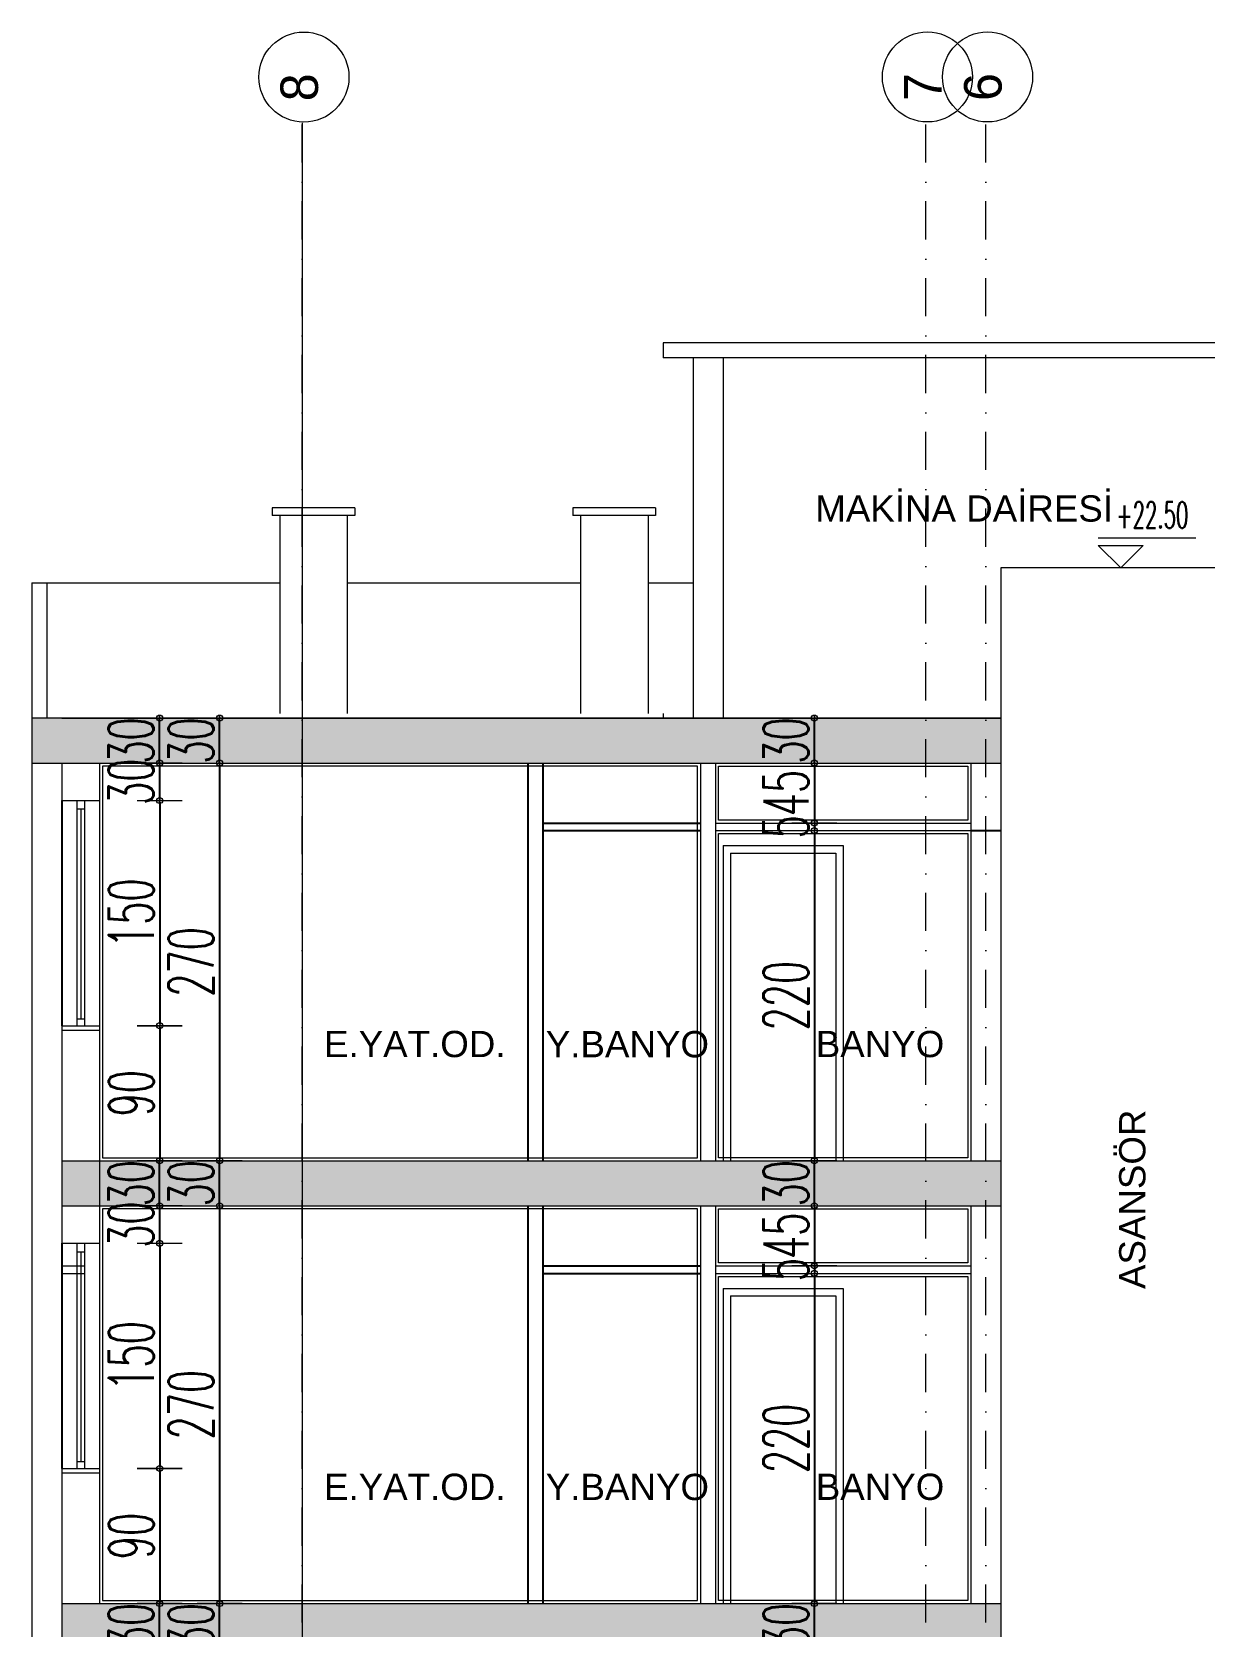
# Model space of a CAD drawing. Header units: millimetres. Extents: x -16104 to 67872, y -88009 to 12107.
# Drawn here: x 690.1 to 885.3, y -7142.4 to -6876.9 of the extents above; entities that cross this region are included whole.
import ezdxf

# ---------------------------------------------------------------- set-up
doc = ezdxf.new("R2010")
doc.units = ezdxf.units.MM
doc.linetypes.add('DASHDOTX2', pattern=[50.8, 25.4, -12.7, 0, -12.7])
doc.layers.get('0').update_dxf_attribs({"color": 241})
doc.layers.add('TARAMA', color=8, linetype='Continuous', lineweight=15)
doc.styles.add('DIM', font='Txttw.shx', dxfattribs={"width": 0.6})
doc.styles.add('OLCU', font='simplex.shx', dxfattribs={"width": 0.6, "height": 1400})
doc.dimstyles.new('50', dxfattribs={"dimscale": 0, "dimtxt": 30, "dimasz": 1, "dimexe": 0, "dimexo": 2, "dimgap": 4, "dimtad": 1, "dimdec": 0, "dimzin": 0, "dimdsep": 46, "dimtxsty": 'DIM', "dimblk1": 'DOT', "dimblk2": 'DOT', "dimsah": 1, "dimcen": 1.5, "dimdle": 3, "dimse1": 1, "dimse2": 1, "dimclrd": 256, "dimclre": 9, "dimclrt": 256, "dimadec": 0, "dimazin": 0, "dimtfac": 0.24, "dimtdec": 0, "dimtix": 1, "dimtmove": 2, "dimatfit": 3, "dimldrblk": 'DOT', "dimfxl": 0, "dimtolj": 1, "dimtzin": 15, "dimarcsym": 0})
pattern_1 = [(45, (3519.817, -45012.505), (-4.4901281, 4.4901281), []), (45, (3524.307, -45012.505), (-4.4901281, 4.4901281), [7.9375, -1.5875, 0, -1.5875])]

# ---------------------------------------------------------------- blocks, each defined once
blk = doc.blocks.new('DOT')
for p, q in [((0, 15), (0, -15)), ((-2, 0), (0, 0)), ((2, 0), (0, 0))]:
    blk.add_line(p, q)
blk.add_circle((0, 0), 2)
blk = doc.blocks.new('*D3227')
at = {"layer": 'Defpoints', "color": 0, "transparency": 16777216}
for p in [(47031.3, -33586.4), (47031.3, -33586.4), (47031.3, -33616.4)]:
    blk.add_point(p, dxfattribs=at)
at = {"layer": 'TARAMA', "lineweight": -2, "transparency": 16777216}
for p, q in [((47031.3, -33585.4), (47031.3, -33584.4)), ((47031.3, -33616.4), (47031.3, -33586.4)), ((47031.3, -33617.4), (47031.3, -33618.4))]:
    blk.add_line(p, q, dxfattribs=at)
for p, rotation in [((47031.3, -33586.4), 270), ((47031.3, -33616.4), 90)]:
    blk.add_blockref('DOT', p, dxfattribs=dict(at, rotation=rotation))
at = {"layer": 'TARAMA', "transparency": 16777216, "insert": (47012.3, -33601.4), "char_height": 30, "attachment_point": 5, "rotation": 90, "style": 'DIM'}
blk.add_mtext('\\A1;30', dxfattribs=at)
blk = doc.blocks.new('*D3228')
at = {"layer": 'Defpoints', "color": 0, "transparency": 16777216}
for p in [(46991.3, -33641.4), (46991.3, -33791.4), (47031.4, -33791.4)]:
    blk.add_point(p, dxfattribs=at)
at = {"layer": 'TARAMA', "lineweight": -2, "transparency": 16777216}
blk.add_line((47031.4, -33642.4), (47031.4, -33790.4), dxfattribs=at)
for p, rotation in [((47031.4, -33641.4), 90), ((47031.4, -33791.4), 270)]:
    blk.add_blockref('DOT', p, dxfattribs=dict(at, rotation=rotation))
at = {"layer": 'TARAMA', "transparency": 16777216, "insert": (47012.4, -33716.4), "char_height": 30, "attachment_point": 5, "rotation": 90, "style": 'DIM'}
blk.add_mtext('\\A1;150', dxfattribs=at)
blk = doc.blocks.new('*D3229')
at = {"layer": 'Defpoints', "color": 0, "transparency": 16777216}
for p in [(47031.3, -33616.4), (47031.3, -33641.4), (47031.4, -33641.4)]:
    blk.add_point(p, dxfattribs=at)
at = {"layer": 'TARAMA', "lineweight": -2, "transparency": 16777216}
for p, q in [((47031.3, -33615.4), (47031.3, -33614.4)), ((47031.3, -33616.4), (47031.3, -33641.4)), ((47031.3, -33642.4), (47031.3, -33643.4))]:
    blk.add_line(p, q, dxfattribs=at)
for p, rotation in [((47031.3, -33616.4), 270), ((47031.3, -33641.4), 90)]:
    blk.add_blockref('DOT', p, dxfattribs=dict(at, rotation=rotation))
at = {"layer": 'TARAMA', "transparency": 16777216, "insert": (47012.3, -33628.9), "char_height": 30, "attachment_point": 5, "rotation": 90, "style": 'DIM'}
blk.add_mtext('\\A1;30', dxfattribs=at)
blk = doc.blocks.new('*D3230')
at = {"layer": 'Defpoints', "color": 0, "transparency": 16777216}
for p in [(47031.4, -33791.4), (47031.4, -33881.4), (47031.4, -33881.4)]:
    blk.add_point(p, dxfattribs=at)
at = {"layer": 'TARAMA', "lineweight": -2, "transparency": 16777216}
blk.add_line((47031.4, -33792.4), (47031.4, -33880.4), dxfattribs=at)
for p, rotation in [((47031.4, -33791.4), 90), ((47031.4, -33881.4), 270)]:
    blk.add_blockref('DOT', p, dxfattribs=dict(at, rotation=rotation))
at = {"layer": 'TARAMA', "transparency": 16777216, "insert": (47012.4, -33836.4), "char_height": 30, "attachment_point": 5, "rotation": 90, "style": 'DIM'}
blk.add_mtext('\\A1;90', dxfattribs=at)
blk = doc.blocks.new('*D3400')
at = {"layer": 'Defpoints', "color": 0, "transparency": 16777216}
for p in [(47401.6, -33586.4), (47467.4, -33586.4), (47401.6, -33616.4)]:
    blk.add_point(p, dxfattribs=at)
at = {"layer": 'TARAMA', "lineweight": -2, "transparency": 16777216}
for p, q in [((47467.4, -33585.4), (47467.4, -33584.4)), ((47467.4, -33616.4), (47467.4, -33586.4)), ((47467.4, -33617.4), (47467.4, -33618.4))]:
    blk.add_line(p, q, dxfattribs=at)
for p, rotation in [((47467.4, -33586.4), 270), ((47467.4, -33616.4), 90)]:
    blk.add_blockref('DOT', p, dxfattribs=dict(at, rotation=rotation))
at = {"layer": 'TARAMA', "transparency": 16777216, "insert": (47448.4, -33601.4), "char_height": 30, "attachment_point": 5, "rotation": 90, "style": 'DIM'}
blk.add_mtext('\\A1;30', dxfattribs=at)
blk = doc.blocks.new('*D3231')
at = {"layer": 'Defpoints', "color": 0, "transparency": 16777216}
for p in [(47467.4, -33616.4), (47467.4, -33656.4), (47467.4, -33656.4)]:
    blk.add_point(p, dxfattribs=at)
at = {"layer": 'TARAMA', "lineweight": -2, "transparency": 16777216}
blk.add_line((47467.4, -33617.4), (47467.4, -33655.4), dxfattribs=at)
for p, rotation in [((47467.4, -33616.4), 90), ((47467.4, -33656.4), 270)]:
    blk.add_blockref('DOT', p, dxfattribs=dict(at, rotation=rotation))
at = {"layer": 'TARAMA', "transparency": 16777216, "insert": (47448.4, -33636.4), "char_height": 30, "attachment_point": 5, "rotation": 90, "style": 'DIM'}
blk.add_mtext('\\A1;45', dxfattribs=at)
blk = doc.blocks.new('*D3232')
at = {"layer": 'Defpoints', "color": 0, "transparency": 16777216}
for p in [(47467.4, -33656.4), (47467.4, -33661.4), (47467.4, -33661.4)]:
    blk.add_point(p, dxfattribs=at)
at = {"layer": 'TARAMA', "lineweight": -2, "transparency": 16777216}
for p, q in [((47467.4, -33655.4), (47467.4, -33654.4)), ((47467.4, -33656.4), (47467.4, -33661.4)), ((47467.4, -33662.4), (47467.4, -33663.4))]:
    blk.add_line(p, q, dxfattribs=at)
for p, rotation in [((47467.4, -33656.4), 270), ((47467.4, -33661.4), 90)]:
    blk.add_blockref('DOT', p, dxfattribs=dict(at, rotation=rotation))
at = {"layer": 'TARAMA', "transparency": 16777216, "insert": (47448.4, -33658.9), "char_height": 30, "attachment_point": 5, "rotation": 90, "style": 'DIM'}
blk.add_mtext('\\A1;5', dxfattribs=at)
blk = doc.blocks.new('*D3233')
at = {"layer": 'Defpoints', "color": 0, "transparency": 16777216}
for p in [(47467.4, -33661.4), (47467.4, -33881.4), (47467.4, -33881.4)]:
    blk.add_point(p, dxfattribs=at)
at = {"layer": 'TARAMA', "lineweight": -2, "transparency": 16777216}
blk.add_line((47467.4, -33662.4), (47467.4, -33880.4), dxfattribs=at)
for p, rotation in [((47467.4, -33661.4), 90), ((47467.4, -33881.4), 270)]:
    blk.add_blockref('DOT', p, dxfattribs=dict(at, rotation=rotation))
at = {"layer": 'TARAMA', "transparency": 16777216, "insert": (47448.4, -33771.4), "char_height": 30, "attachment_point": 5, "rotation": 90, "style": 'DIM'}
blk.add_mtext('\\A1;220', dxfattribs=at)
blk = doc.blocks.new('*D3236')
at = {"layer": 'Defpoints', "color": 0, "transparency": 16777216}
for p in [(47031.3, -33881.4), (47031.3, -33881.4), (47031.3, -33911.4)]:
    blk.add_point(p, dxfattribs=at)
at = {"layer": 'TARAMA', "lineweight": -2, "transparency": 16777216}
for p, q in [((47031.3, -33880.4), (47031.3, -33879.4)), ((47031.3, -33911.4), (47031.3, -33881.4)), ((47031.3, -33912.4), (47031.3, -33913.4))]:
    blk.add_line(p, q, dxfattribs=at)
for p, rotation in [((47031.3, -33881.4), 270), ((47031.3, -33911.4), 90)]:
    blk.add_blockref('DOT', p, dxfattribs=dict(at, rotation=rotation))
at = {"layer": 'TARAMA', "transparency": 16777216, "insert": (47012.3, -33896.4), "char_height": 30, "attachment_point": 5, "rotation": 90, "style": 'DIM'}
blk.add_mtext('\\A1;30', dxfattribs=at)
blk = doc.blocks.new('*D3237')
at = {"layer": 'Defpoints', "color": 0, "transparency": 16777216}
for p in [(46991.3, -33936.4), (46991.3, -34086.4), (47031.4, -34086.4)]:
    blk.add_point(p, dxfattribs=at)
at = {"layer": 'TARAMA', "lineweight": -2, "transparency": 16777216}
blk.add_line((47031.4, -33937.4), (47031.4, -34085.4), dxfattribs=at)
for p, rotation in [((47031.4, -33936.4), 90), ((47031.4, -34086.4), 270)]:
    blk.add_blockref('DOT', p, dxfattribs=dict(at, rotation=rotation))
at = {"layer": 'TARAMA', "transparency": 16777216, "insert": (47012.4, -34011.4), "char_height": 30, "attachment_point": 5, "rotation": 90, "style": 'DIM'}
blk.add_mtext('\\A1;150', dxfattribs=at)
blk = doc.blocks.new('*D3238')
at = {"layer": 'Defpoints', "color": 0, "transparency": 16777216}
for p in [(47031.3, -33911.4), (47031.3, -33936.4), (47031.4, -33936.4)]:
    blk.add_point(p, dxfattribs=at)
at = {"layer": 'TARAMA', "lineweight": -2, "transparency": 16777216}
for p, q in [((47031.3, -33910.4), (47031.3, -33909.4)), ((47031.3, -33911.4), (47031.3, -33936.4)), ((47031.3, -33937.4), (47031.3, -33938.4))]:
    blk.add_line(p, q, dxfattribs=at)
for p, rotation in [((47031.3, -33911.4), 270), ((47031.3, -33936.4), 90)]:
    blk.add_blockref('DOT', p, dxfattribs=dict(at, rotation=rotation))
at = {"layer": 'TARAMA', "transparency": 16777216, "insert": (47012.3, -33923.9), "char_height": 30, "attachment_point": 5, "rotation": 90, "style": 'DIM'}
blk.add_mtext('\\A1;30', dxfattribs=at)
blk = doc.blocks.new('*D3239')
at = {"layer": 'Defpoints', "color": 0, "transparency": 16777216}
for p in [(47031.4, -34086.4), (47031.4, -34176.4), (47031.4, -34176.4)]:
    blk.add_point(p, dxfattribs=at)
at = {"layer": 'TARAMA', "lineweight": -2, "transparency": 16777216}
blk.add_line((47031.4, -34087.4), (47031.4, -34175.4), dxfattribs=at)
for p, rotation in [((47031.4, -34086.4), 90), ((47031.4, -34176.4), 270)]:
    blk.add_blockref('DOT', p, dxfattribs=dict(at, rotation=rotation))
at = {"layer": 'TARAMA', "transparency": 16777216, "insert": (47012.4, -34131.4), "char_height": 30, "attachment_point": 5, "rotation": 90, "style": 'DIM'}
blk.add_mtext('\\A1;90', dxfattribs=at)
blk = doc.blocks.new('*D3240')
at = {"layer": 'Defpoints', "color": 0, "transparency": 16777216}
for p in [(47401.6, -33881.4), (47467.4, -33881.4), (47401.6, -33911.4)]:
    blk.add_point(p, dxfattribs=at)
at = {"layer": 'TARAMA', "lineweight": -2, "transparency": 16777216}
for p, q in [((47467.4, -33880.4), (47467.4, -33879.4)), ((47467.4, -33911.4), (47467.4, -33881.4)), ((47467.4, -33912.4), (47467.4, -33913.4))]:
    blk.add_line(p, q, dxfattribs=at)
for p, rotation in [((47467.4, -33881.4), 270), ((47467.4, -33911.4), 90)]:
    blk.add_blockref('DOT', p, dxfattribs=dict(at, rotation=rotation))
at = {"layer": 'TARAMA', "transparency": 16777216, "insert": (47448.4, -33896.4), "char_height": 30, "attachment_point": 5, "rotation": 90, "style": 'DIM'}
blk.add_mtext('\\A1;30', dxfattribs=at)
blk = doc.blocks.new('*D3241')
at = {"layer": 'Defpoints', "color": 0, "transparency": 16777216}
for p in [(47467.4, -33911.4), (47467.4, -33951.4), (47467.4, -33951.4)]:
    blk.add_point(p, dxfattribs=at)
at = {"layer": 'TARAMA', "lineweight": -2, "transparency": 16777216}
blk.add_line((47467.4, -33912.4), (47467.4, -33950.4), dxfattribs=at)
for p, rotation in [((47467.4, -33911.4), 90), ((47467.4, -33951.4), 270)]:
    blk.add_blockref('DOT', p, dxfattribs=dict(at, rotation=rotation))
at = {"layer": 'TARAMA', "transparency": 16777216, "insert": (47448.4, -33931.4), "char_height": 30, "attachment_point": 5, "rotation": 90, "style": 'DIM'}
blk.add_mtext('\\A1;45', dxfattribs=at)
blk = doc.blocks.new('*D3242')
at = {"layer": 'Defpoints', "color": 0, "transparency": 16777216}
for p in [(47467.4, -33951.4), (47467.4, -33956.4), (47467.4, -33956.4)]:
    blk.add_point(p, dxfattribs=at)
at = {"layer": 'TARAMA', "lineweight": -2, "transparency": 16777216}
for p, q in [((47467.4, -33950.4), (47467.4, -33949.4)), ((47467.4, -33951.4), (47467.4, -33956.4)), ((47467.4, -33957.4), (47467.4, -33958.4))]:
    blk.add_line(p, q, dxfattribs=at)
for p, rotation in [((47467.4, -33951.4), 270), ((47467.4, -33956.4), 90)]:
    blk.add_blockref('DOT', p, dxfattribs=dict(at, rotation=rotation))
at = {"layer": 'TARAMA', "transparency": 16777216, "insert": (47448.4, -33953.9), "char_height": 30, "attachment_point": 5, "rotation": 90, "style": 'DIM'}
blk.add_mtext('\\A1;5', dxfattribs=at)
blk = doc.blocks.new('*D3243')
at = {"layer": 'Defpoints', "color": 0, "transparency": 16777216}
for p in [(47467.4, -33956.4), (47467.4, -34176.4), (47467.4, -34176.4)]:
    blk.add_point(p, dxfattribs=at)
at = {"layer": 'TARAMA', "lineweight": -2, "transparency": 16777216}
blk.add_line((47467.4, -33957.4), (47467.4, -34175.4), dxfattribs=at)
for p, rotation in [((47467.4, -33956.4), 90), ((47467.4, -34176.4), 270)]:
    blk.add_blockref('DOT', p, dxfattribs=dict(at, rotation=rotation))
at = {"layer": 'TARAMA', "transparency": 16777216, "insert": (47448.4, -34066.4), "char_height": 30, "attachment_point": 5, "rotation": 90, "style": 'DIM'}
blk.add_mtext('\\A1;220', dxfattribs=at)
blk = doc.blocks.new('*D3250')
at = {"layer": 'Defpoints', "color": 0, "transparency": 16777216}
for p in [(47031.3, -34176.4), (47031.3, -34176.4), (47031.3, -34206.4)]:
    blk.add_point(p, dxfattribs=at)
at = {"layer": 'TARAMA', "lineweight": -2, "transparency": 16777216}
for p, q in [((47031.3, -34175.4), (47031.3, -34174.4)), ((47031.3, -34206.4), (47031.3, -34176.4)), ((47031.3, -34207.4), (47031.3, -34208.4))]:
    blk.add_line(p, q, dxfattribs=at)
for p, rotation in [((47031.3, -34176.4), 270), ((47031.3, -34206.4), 90)]:
    blk.add_blockref('DOT', p, dxfattribs=dict(at, rotation=rotation))
at = {"layer": 'TARAMA', "transparency": 16777216, "insert": (47012.3, -34191.4), "char_height": 30, "attachment_point": 5, "rotation": 90, "style": 'DIM'}
blk.add_mtext('\\A1;30', dxfattribs=at)
blk = doc.blocks.new('*D3254')
at = {"layer": 'Defpoints', "color": 0, "transparency": 16777216}
for p in [(47401.6, -34176.4), (47467.4, -34176.4), (47401.6, -34206.4)]:
    blk.add_point(p, dxfattribs=at)
at = {"layer": 'TARAMA', "lineweight": -2, "transparency": 16777216}
for p, q in [((47467.4, -34175.4), (47467.4, -34174.4)), ((47467.4, -34206.4), (47467.4, -34176.4)), ((47467.4, -34207.4), (47467.4, -34208.4))]:
    blk.add_line(p, q, dxfattribs=at)
for p, rotation in [((47467.4, -34176.4), 270), ((47467.4, -34206.4), 90)]:
    blk.add_blockref('DOT', p, dxfattribs=dict(at, rotation=rotation))
at = {"layer": 'TARAMA', "transparency": 16777216, "insert": (47448.4, -34191.4), "char_height": 30, "attachment_point": 5, "rotation": 90, "style": 'DIM'}
blk.add_mtext('\\A1;30', dxfattribs=at)
blk = doc.blocks.new('*D3422')
at = {"layer": 'Defpoints', "color": 0, "transparency": 16777216}
for p in [(47071.3, -33616.4), (47071.3, -33881.4), (47071.3, -33881.4)]:
    blk.add_point(p, dxfattribs=at)
at = {"layer": 'TARAMA', "lineweight": -2, "transparency": 16777216}
blk.add_line((47071.3, -33617.4), (47071.3, -33880.4), dxfattribs=at)
for p, rotation in [((47071.3, -33616.4), 90), ((47071.3, -33881.4), 270)]:
    blk.add_blockref('DOT', p, dxfattribs=dict(at, rotation=rotation))
at = {"layer": 'TARAMA', "transparency": 16777216, "insert": (47052.3, -33748.9), "char_height": 30, "attachment_point": 5, "rotation": 90, "style": 'DIM'}
blk.add_mtext('\\A1;270', dxfattribs=at)
blk = doc.blocks.new('*D3323')
at = {"layer": 'Defpoints', "color": 0, "transparency": 16777216}
for p in [(47071.3, -33586.4), (47071.3, -33586.4), (47071.3, -33616.4)]:
    blk.add_point(p, dxfattribs=at)
at = {"layer": 'TARAMA', "lineweight": -2, "transparency": 16777216}
for p, q in [((47071.3, -33585.4), (47071.3, -33584.4)), ((47071.3, -33616.4), (47071.3, -33586.4)), ((47071.3, -33617.4), (47071.3, -33618.4))]:
    blk.add_line(p, q, dxfattribs=at)
for p, rotation in [((47071.3, -33586.4), 270), ((47071.3, -33616.4), 90)]:
    blk.add_blockref('DOT', p, dxfattribs=dict(at, rotation=rotation))
at = {"layer": 'TARAMA', "transparency": 16777216, "insert": (47052.3, -33601.4), "char_height": 30, "attachment_point": 5, "rotation": 90, "style": 'DIM'}
blk.add_mtext('\\A1;30', dxfattribs=at)
blk = doc.blocks.new('*D3324')
at = {"layer": 'Defpoints', "color": 0, "transparency": 16777216}
for p in [(47071.3, -33911.4), (47071.3, -34176.4), (47071.3, -34176.4)]:
    blk.add_point(p, dxfattribs=at)
at = {"layer": 'TARAMA', "lineweight": -2, "transparency": 16777216}
blk.add_line((47071.3, -33912.4), (47071.3, -34175.4), dxfattribs=at)
for p, rotation in [((47071.3, -33911.4), 90), ((47071.3, -34176.4), 270)]:
    blk.add_blockref('DOT', p, dxfattribs=dict(at, rotation=rotation))
at = {"layer": 'TARAMA', "transparency": 16777216, "insert": (47052.3, -34043.9), "char_height": 30, "attachment_point": 5, "rotation": 90, "style": 'DIM'}
blk.add_mtext('\\A1;270', dxfattribs=at)
blk = doc.blocks.new('*D3326')
at = {"layer": 'Defpoints', "color": 0, "transparency": 16777216}
for p in [(47071.3, -33881.4), (47071.3, -33881.4), (47071.3, -33911.4)]:
    blk.add_point(p, dxfattribs=at)
at = {"layer": 'TARAMA', "lineweight": -2, "transparency": 16777216}
for p, q in [((47071.3, -33880.4), (47071.3, -33879.4)), ((47071.3, -33911.4), (47071.3, -33881.4)), ((47071.3, -33912.4), (47071.3, -33913.4))]:
    blk.add_line(p, q, dxfattribs=at)
for p, rotation in [((47071.3, -33881.4), 270), ((47071.3, -33911.4), 90)]:
    blk.add_blockref('DOT', p, dxfattribs=dict(at, rotation=rotation))
at = {"layer": 'TARAMA', "transparency": 16777216, "insert": (47052.3, -33896.4), "char_height": 30, "attachment_point": 5, "rotation": 90, "style": 'DIM'}
blk.add_mtext('\\A1;30', dxfattribs=at)
blk = doc.blocks.new('*D3329')
at = {"layer": 'Defpoints', "color": 0, "transparency": 16777216}
for p in [(47071.3, -34176.4), (47071.3, -34176.4), (47071.3, -34206.4)]:
    blk.add_point(p, dxfattribs=at)
at = {"layer": 'TARAMA', "lineweight": -2, "transparency": 16777216}
for p, q in [((47071.3, -34175.4), (47071.3, -34174.4)), ((47071.3, -34206.4), (47071.3, -34176.4)), ((47071.3, -34207.4), (47071.3, -34208.4))]:
    blk.add_line(p, q, dxfattribs=at)
for p, rotation in [((47071.3, -34176.4), 270), ((47071.3, -34206.4), 90)]:
    blk.add_blockref('DOT', p, dxfattribs=dict(at, rotation=rotation))
at = {"layer": 'TARAMA', "transparency": 16777216, "insert": (47052.3, -34191.4), "char_height": 30, "attachment_point": 5, "rotation": 90, "style": 'DIM'}
blk.add_mtext('\\A1;30', dxfattribs=at)
blk = doc.blocks.new('POK')
h = blk.add_hatch()
h.set_pattern_fill('ANSI35,_O', color=256)
h.set_pattern_definition(pattern_1)
h.paths.add_polyline_path([(47541.6, -33586.4), (47126.3, -33586.4), (47126.3, -33616.4), (47541.6, -33616.4)])
h.paths.add_polyline_path([(47126.3, -33586.4), (46946.3, -33586.4), (46946.3, -33616.4), (47126.3, -33616.4)])
h.paths.add_polyline_path([(47581.6, -33586.4), (47541.6, -33586.4), (47541.6, -33616.4), (47581.6, -33616.4)])
h.paths.add_polyline_path([(47591.6, -33586.4), (47581.6, -33586.4), (47581.6, -33616.4), (47591.6, -33616.4)])
h.paths.add_polyline_path([(46989.8, -33623.5), (46989.8, -33579.3), (47034.8, -33579.3), (47034.8, -33623.5)], flags=9)
h.paths.add_polyline_path([(46989.8, -33651), (46989.8, -33606.8), (47034.8, -33606.8), (47034.8, -33651)], flags=9)
h.paths.add_polyline_path([(47029.8, -33623.5), (47029.8, -33579.3), (47074.8, -33579.3), (47074.8, -33623.5)], flags=9)
h = blk.add_hatch()
h.set_pattern_fill('ANSI35,_O', color=256)
h.set_pattern_definition(pattern_1)
h.paths.add_polyline_path([(47591.6, -33881.4), (47581.6, -33881.4), (47581.6, -33911.4), (47591.6, -33911.4)])
h.paths.add_polyline_path([(47581.6, -33881.4), (47541.6, -33881.4), (47541.6, -33911.4), (47581.6, -33911.4)])
h.paths.add_polyline_path([(47541.6, -33881.4), (47126.3, -33881.4), (47126.3, -33911.4), (47541.6, -33911.4)])
h.paths.add_polyline_path([(47126.3, -33881.4), (47071.3, -33881.4), (47071.3, -33911.4), (47126.3, -33911.4)])
h.paths.add_polyline_path([(46991.3, -33881.4), (46966.3, -33881.4), (46966.3, -33911.4), (46991.3, -33911.4)])
h.paths.add_polyline_path([(47071.3, -33881.4), (46991.3, -33881.4), (46991.3, -33911.4), (47071.3, -33911.4)])
h.paths.add_polyline_path([(47425.9, -33918.5), (47425.9, -33874.3), (47470.9, -33874.3), (47470.9, -33918.5)], flags=9)
h.paths.add_polyline_path([(46989.8, -33918.5), (46989.8, -33874.3), (47034.8, -33874.3), (47034.8, -33918.5)], flags=9)
h.paths.add_polyline_path([(46989.8, -33946), (46989.8, -33901.8), (47034.8, -33901.8), (47034.8, -33946)], flags=9)
h.paths.add_polyline_path([(47029.8, -33918.5), (47029.8, -33874.3), (47074.8, -33874.3), (47074.8, -33918.5)], flags=9)
at = {"layer": 'TARAMA'}
h = blk.add_hatch(dxfattribs=at)
h.set_pattern_fill('JIS_STN_2.5,_O', color=256)
h.set_pattern_definition([(45, (14602.0634, -51966.1225), (-1.76776695, 1.76776695), []), (45, (14603.8284, -51966.1225), (-1.76776695, 1.76776695), [1.2, -0.5])])
h.paths.add_polyline_path([(47591.6, -34206.4), (47591.6, -34176.4), (46966.3, -34176.4), (46966.3, -34206.4)])
h.paths.add_polyline_path([(47751.3, -34176.4), (47751.3, -34206.4), (47771.3, -34206.4), (47771.3, -34176.4)])
for p, q in [((47276.6, -33616.4), (47276.6, -33881.4)), ((47286.6, -33616.4), (47286.6, -33881.4)), ((46966.3, -33641.4), (46966.3, -33791.4)), ((47286.6, -33656.4), (47391.6, -33656.4)), ((47286.6, -33661.4), (47391.6, -33661.4)), ((47571.6, -33661.4), (47591.6, -33661.4)), ((47276.6, -33911.4), (47276.6, -34176.4)), ((47286.6, -33911.4), (47286.6, -34176.4)), ((46966.3, -33936.4), (46966.3, -34086.4)), ((47286.6, -33951.4), (47391.6, -33951.4)), ((47286.6, -33956.4), (47391.6, -33956.4))]:
    blk.add_line(p, q)
for p, q in [((47126.3, -33189.9), (47126.3, -36031.2)), ((48071.3, -33336.4), (47366.6, -33336.4)), ((47366.6, -33336.4), (47366.6, -33346.4)), ((48071.3, -33346.4), (47366.6, -33346.4)), ((47386.6, -33346.4), (47386.6, -33586.4)), ((47406.6, -33346.4), (47406.6, -33586.4)), ((47106.3, -33446.4), (47106.3, -33451.4)), ((47161.3, -33446.4), (47106.3, -33446.4)), ((47161.3, -33446.4), (47161.3, -33451.4)), ((47306.6, -33446.4), (47306.6, -33451.4)), ((47361.6, -33446.4), (47306.6, -33446.4)), ((47361.6, -33446.4), (47361.6, -33451.4)), ((47161.3, -33451.4), (47106.3, -33451.4)), ((47111.3, -33451.4), (47111.3, -33583.4)), ((47156.3, -33451.4), (47156.3, -33583.4)), ((47361.6, -33451.4), (47306.6, -33451.4)), ((47311.6, -33451.4), (47311.6, -33583.4)), ((47356.6, -33451.4), (47356.6, -33583.4)), ((47591.6, -33486.4), (47591.6, -34176.4)), ((47751.3, -33486.4), (47591.6, -33486.4)), ((46946.3, -33496.4), (46956.3, -33496.4)), ((46946.3, -33496.4), (46946.3, -33586.4)), ((46946.3, -33496.4), (46946.3, -33616.4)), ((46946.3, -33496.4), (46956.3, -33496.4)), ((46946.3, -33496.4), (46946.3, -33586.4)), ((46946.3, -33496.4), (46946.3, -33616.4)), ((46946.3, -33496.4), (46956.3, -33496.4)), ((46946.3, -33496.4), (46946.3, -33586.4)), ((46946.3, -33496.4), (46946.3, -33616.4)), ((46956.3, -33496.4), (46956.3, -33586.4)), ((46956.3, -33496.4), (46956.3, -33586.4)), ((46956.3, -33496.4), (46956.3, -33586.4)), ((46956.3, -33496.4), (47111.3, -33496.4)), ((47156.3, -33496.4), (47311.6, -33496.4)), ((47356.6, -33496.4), (47386.6, -33496.4)), ((47366.6, -33583.4), (47366.6, -33586.4)), ((46946.3, -33586.4), (46946.3, -33911.4)), ((46966.3, -33586.4), (47591.6, -33586.4)), ((46966.3, -33616.4), (47591.6, -33616.4)), ((46966.3, -33616.4), (46966.3, -33641.4)), ((46991.3, -33616.4), (46991.3, -33641.4)), ((46991.3, -33616.4), (46991.3, -34176.4)), ((47031.3, -33616.4), (47031.3, -33641.4)), ((47071.3, -33616.4), (47071.3, -34176.4)), ((47391.6, -33616.4), (47391.6, -33881.4)), ((47401.6, -33616.4), (47401.6, -33881.4)), ((47571.6, -33616.4), (47571.6, -33881.4)), ((46966.3, -33641.4), (46991.3, -33641.4)), ((46976.3, -33641.4), (46976.3, -33791.4)), ((46976.3, -33647), (46981.3, -33647)), ((46978.8, -33647), (46978.8, -33786.8)), ((46981.3, -33641.4), (46981.3, -33791.4)), ((47401.6, -33656.4), (47571.6, -33656.4)), ((47401.6, -33661.4), (47571.6, -33661.4)), ((47406.6, -33671.4), (47406.6, -33881.4)), ((47406.6, -33671.4), (47486.6, -33671.4)), ((47411.6, -33676.4), (47411.6, -33881.4)), ((47411.6, -33676.4), (47481.6, -33676.4)), ((47481.6, -33676.4), (47481.6, -33881.4)), ((47486.6, -33671.4), (47486.6, -33881.4)), ((46976.3, -33786.8), (46981.3, -33786.8)), ((46966.3, -33791.4), (46991.3, -33791.4)), ((46966.3, -33791.4), (46966.3, -33881.4)), ((46966.3, -33794.4), (46991.3, -33794.4)), ((46991.3, -33791.4), (46991.3, -33881.4)), ((46946.3, -33881.4), (46946.3, -34206.4)), ((46966.3, -33881.4), (47591.6, -33881.4)), ((46966.3, -33881.4), (46966.3, -33936.4)), ((46966.3, -33911.4), (47591.6, -33911.4)), ((46991.3, -33911.4), (46991.3, -33936.4)), ((47391.6, -33911.4), (47391.6, -34176.4)), ((47401.6, -33911.4), (47401.6, -34176.4)), ((47571.6, -33911.4), (47571.6, -34176.4)), ((46966.3, -33936.4), (46991.3, -33936.4)), ((46976.3, -33936.4), (46976.3, -34086.4)), ((46976.3, -33942), (46981.3, -33942)), ((46978.8, -33942), (46978.8, -34081.8)), ((46981.3, -33936.4), (46981.3, -34086.4)), ((46966.3, -33951.4), (46981.3, -33951.4)), ((46966.3, -33956.4), (46981.3, -33956.4)), ((47401.6, -33951.4), (47571.6, -33951.4)), ((47401.6, -33956.4), (47571.6, -33956.4)), ((47406.6, -33966.4), (47406.6, -34176.4)), ((47406.6, -33966.4), (47486.6, -33966.4)), ((47486.6, -33966.4), (47486.6, -34176.4)), ((47411.6, -33971.4), (47411.6, -34176.4)), ((47411.6, -33971.4), (47481.6, -33971.4)), ((47481.6, -33971.4), (47481.6, -34176.4)), ((46976.3, -34081.8), (46981.3, -34081.8)), ((46966.3, -34086.4), (46991.3, -34086.4)), ((46966.3, -34086.4), (46966.3, -34176.4)), ((46966.3, -34089.4), (46991.3, -34089.4)), ((46991.3, -34086.4), (46991.3, -34176.4)), ((46946.3, -34176.4), (46946.3, -34501.4)), ((46966.3, -34176.4), (47591.6, -34176.4)), ((46966.3, -34176.4), (46966.3, -34231.4)), ((47591.6, -34176.4), (47591.6, -34471.4))]:
    blk.add_line(p, q, dxfattribs=at)
at = {"layer": 'TARAMA', "linetype": 'DASHDOTX2'}
for p, q in [((47126.3, -36083.5), (47126.3, -33189.9)), ((47541.6, -36083.5), (47541.6, -33189.8)), ((47581.6, -36083.5), (47581.6, -33189.8))]:
    blk.add_line(p, q, dxfattribs=at)
at = {"layer": 'TARAMA', "ltscale": 0.01}
for p, q in [((47656.4, -33466.4), (47721.4, -33466.4)), ((47671.4, -33486.4), (47656.4, -33471.4)), ((47656.4, -33471.4), (47686.4, -33471.4)), ((47671.4, -33486.4), (47686.4, -33471.4)), ((47671.4, -33486.4), (47622.1, -33486.4))]:
    blk.add_line(p, q, dxfattribs=at)
at = {"layer": 'TARAMA'}
blk.add_lwpolyline([(47591.6, -33586.4), (46946.3, -33586.4), (46946.3, -33616.4), (47591.6, -33616.4)], dxfattribs=at)
for points in [[(47389.6, -33618.4), (46993.3, -33618.4), (46993.3, -33641.4), (46993.3, -33791.4), (46993.3, -33879.4), (47389.6, -33879.4)], [(47403.6, -33618.4), (47569.6, -33618.4), (47569.6, -33654.4), (47403.6, -33654.4)], [(47403.6, -33663.4), (47569.6, -33663.4), (47569.6, -33879.4), (47403.6, -33879.4)], [(47389.6, -33913.4), (46993.3, -33913.4), (46993.3, -33936.4), (46993.3, -34086.4), (46993.3, -34174.4), (47389.6, -34174.4)], [(47403.6, -33913.4), (47569.6, -33913.4), (47569.6, -33949.4), (47403.6, -33949.4)], [(47403.6, -33958.4), (47569.6, -33958.4), (47569.6, -34174.4), (47403.6, -34174.4)]]:
    blk.add_lwpolyline(points, close=True, dxfattribs=at)
at = {"layer": 'TARAMA', "linetype": 'ByBlock'}
for centre in [(47127.4, -33159.4), (47542.7, -33159.3), (47582.7, -33159.3)]:
    blk.add_circle(centre, 30, dxfattribs=at)
at = {"layer": 'TARAMA', "ltscale": 0.01, "style": 'OLCU', "width": 0.55}
blk.add_text('+22.50', height=17.5, dxfattribs=at).set_placement((47668.6, -33459.9))
at = {"layer": 'TARAMA', "rotation": 90}
for s, insert, char_height, width, attachment_point in [('8', (47111.8, -33175.5), 25, 35.659, 1), ('7', (47527.1, -33175.3), 25, 35.659, 1), ('6', (47567.1, -33175.3), 25, 35.659, 1), ('{\\fArial|b0|i0|c162|p34;ASANSÖR}', (47688.1, -33847.3), 17.5, 1076.841, 9)]:
    blk.add_mtext(s, dxfattribs=dict(at, insert=insert, char_height=char_height, width=width, attachment_point=attachment_point))
at = {"layer": 'TARAMA', "char_height": 17.5, "width": 1076.841, "attachment_point": 9}
for s, insert in [('{\\fArial|b0|i0|c162|p34;MAKİNA DAİRESİ}', (47666.3, -33455.8)), ('{\\fArial|b0|i0|c162|p34;E.YAT.OD.}', (47261.7, -33812.6)), ('{\\fArial|b0|i0|c162|p34;Y.BANYO}', (47397.2, -33812.7)), ('{\\fArial|b0|i0|c162|p34;BANYO}', (47553.9, -33812.6)), ('{\\fArial|b0|i0|c162|p34;E.YAT.OD.}', (47261.7, -34107.6)), ('{\\fArial|b0|i0|c162|p34;Y.BANYO}', (47397.2, -34107.7)), ('{\\fArial|b0|i0|c162|p34;BANYO}', (47553.9, -34107.6))]:
    blk.add_mtext(s, dxfattribs=dict(at, insert=insert))
at = {"layer": 'TARAMA'}
for base, p1, p2, picture, middle in [((47031.3, -33586.4), (47031.3, -33616.4), (47031.3, -33586.4), '*D3227', (47012.3, -33601.4)), ((47071.3, -33586.4), (47071.3, -33616.4), (47071.3, -33586.4), '*D3323', (47052.3, -33601.4)), ((47467.4, -33586.4), (47401.6, -33616.4), (47401.6, -33586.4), '*D3400', (47448.4, -33601.4)), ((47031.4, -33791.4), (46991.3, -33641.4), (46991.3, -33791.4), '*D3228', (47012.4, -33716.4)), ((47467.4, -33661.4), (47467.4, -33656.4), (47467.4, -33661.4), '*D3232', (47448.4, -33658.9)), ((47467.4, -33881.4), (47467.4, -33661.4), (47467.4, -33881.4), '*D3233', (47448.4, -33771.4)), ((47031.4, -33881.4), (47031.4, -33791.4), (47031.4, -33881.4), '*D3230', (47012.4, -33836.4)), ((47031.3, -33881.4), (47031.3, -33911.4), (47031.3, -33881.4), '*D3236', (47012.3, -33896.4)), ((47071.3, -33881.4), (47071.3, -33911.4), (47071.3, -33881.4), '*D3326', (47052.3, -33896.4)), ((47467.4, -33881.4), (47401.6, -33911.4), (47401.6, -33881.4), '*D3240', (47448.4, -33896.4)), ((47031.4, -34086.4), (46991.3, -33936.4), (46991.3, -34086.4), '*D3237', (47012.4, -34011.4)), ((47467.4, -33956.4), (47467.4, -33951.4), (47467.4, -33956.4), '*D3242', (47448.4, -33953.9)), ((47467.4, -34176.4), (47467.4, -33956.4), (47467.4, -34176.4), '*D3243', (47448.4, -34066.4)), ((47031.4, -34176.4), (47031.4, -34086.4), (47031.4, -34176.4), '*D3239', (47012.4, -34131.4)), ((47031.3, -34176.4), (47031.3, -34206.4), (47031.3, -34176.4), '*D3250', (47012.3, -34191.4)), ((47071.3, -34176.4), (47071.3, -34206.4), (47071.3, -34176.4), '*D3329', (47052.3, -34191.4)), ((47467.4, -34176.4), (47401.6, -34206.4), (47401.6, -34176.4), '*D3254', (47448.4, -34191.4))]:
    dim = blk.add_linear_dim(base=base, p1=p1, p2=p2, angle=90, dimstyle='50', override={"dimscale": 1}, dxfattribs=at)
    dim.commit()
    dim.dimension.update_dxf_attribs({"geometry": picture, "text_midpoint": middle})
for base, p1, p2, text, picture, middle in [((47031.3, -33641.4), (47031.3, -33616.4), (47031.4, -33641.4), '30', '*D3229', (47012.3, -33628.9)), ((47071.3, -33881.4), (47071.3, -33616.4), (47071.3, -33881.4), '270', '*D3422', (47052.3, -33748.9)), ((47467.4, -33656.4), (47467.4, -33616.4), (47467.4, -33656.4), '45', '*D3231', (47448.4, -33636.4)), ((47031.3, -33936.4), (47031.3, -33911.4), (47031.4, -33936.4), '30', '*D3238', (47012.3, -33923.9)), ((47071.3, -34176.4), (47071.3, -33911.4), (47071.3, -34176.4), '270', '*D3324', (47052.3, -34043.9)), ((47467.4, -33951.4), (47467.4, -33911.4), (47467.4, -33951.4), '45', '*D3241', (47448.4, -33931.4))]:
    dim = blk.add_linear_dim(base=base, p1=p1, p2=p2, angle=90, text=text, dimstyle='50', override={"dimscale": 1}, dxfattribs=at)
    dim.commit()
    dim.dimension.update_dxf_attribs({"geometry": picture, "text_midpoint": middle})

msp = doc.modelspace()

# ---------------------------------------------------------------- block references
at = {"xscale": 0.25, "yscale": 0.25, "zscale": 0.25}
msp.add_blockref('POK', (-11046.48, 1405.43), dxfattribs=at)

doc.saveas('drawing.dxf')
